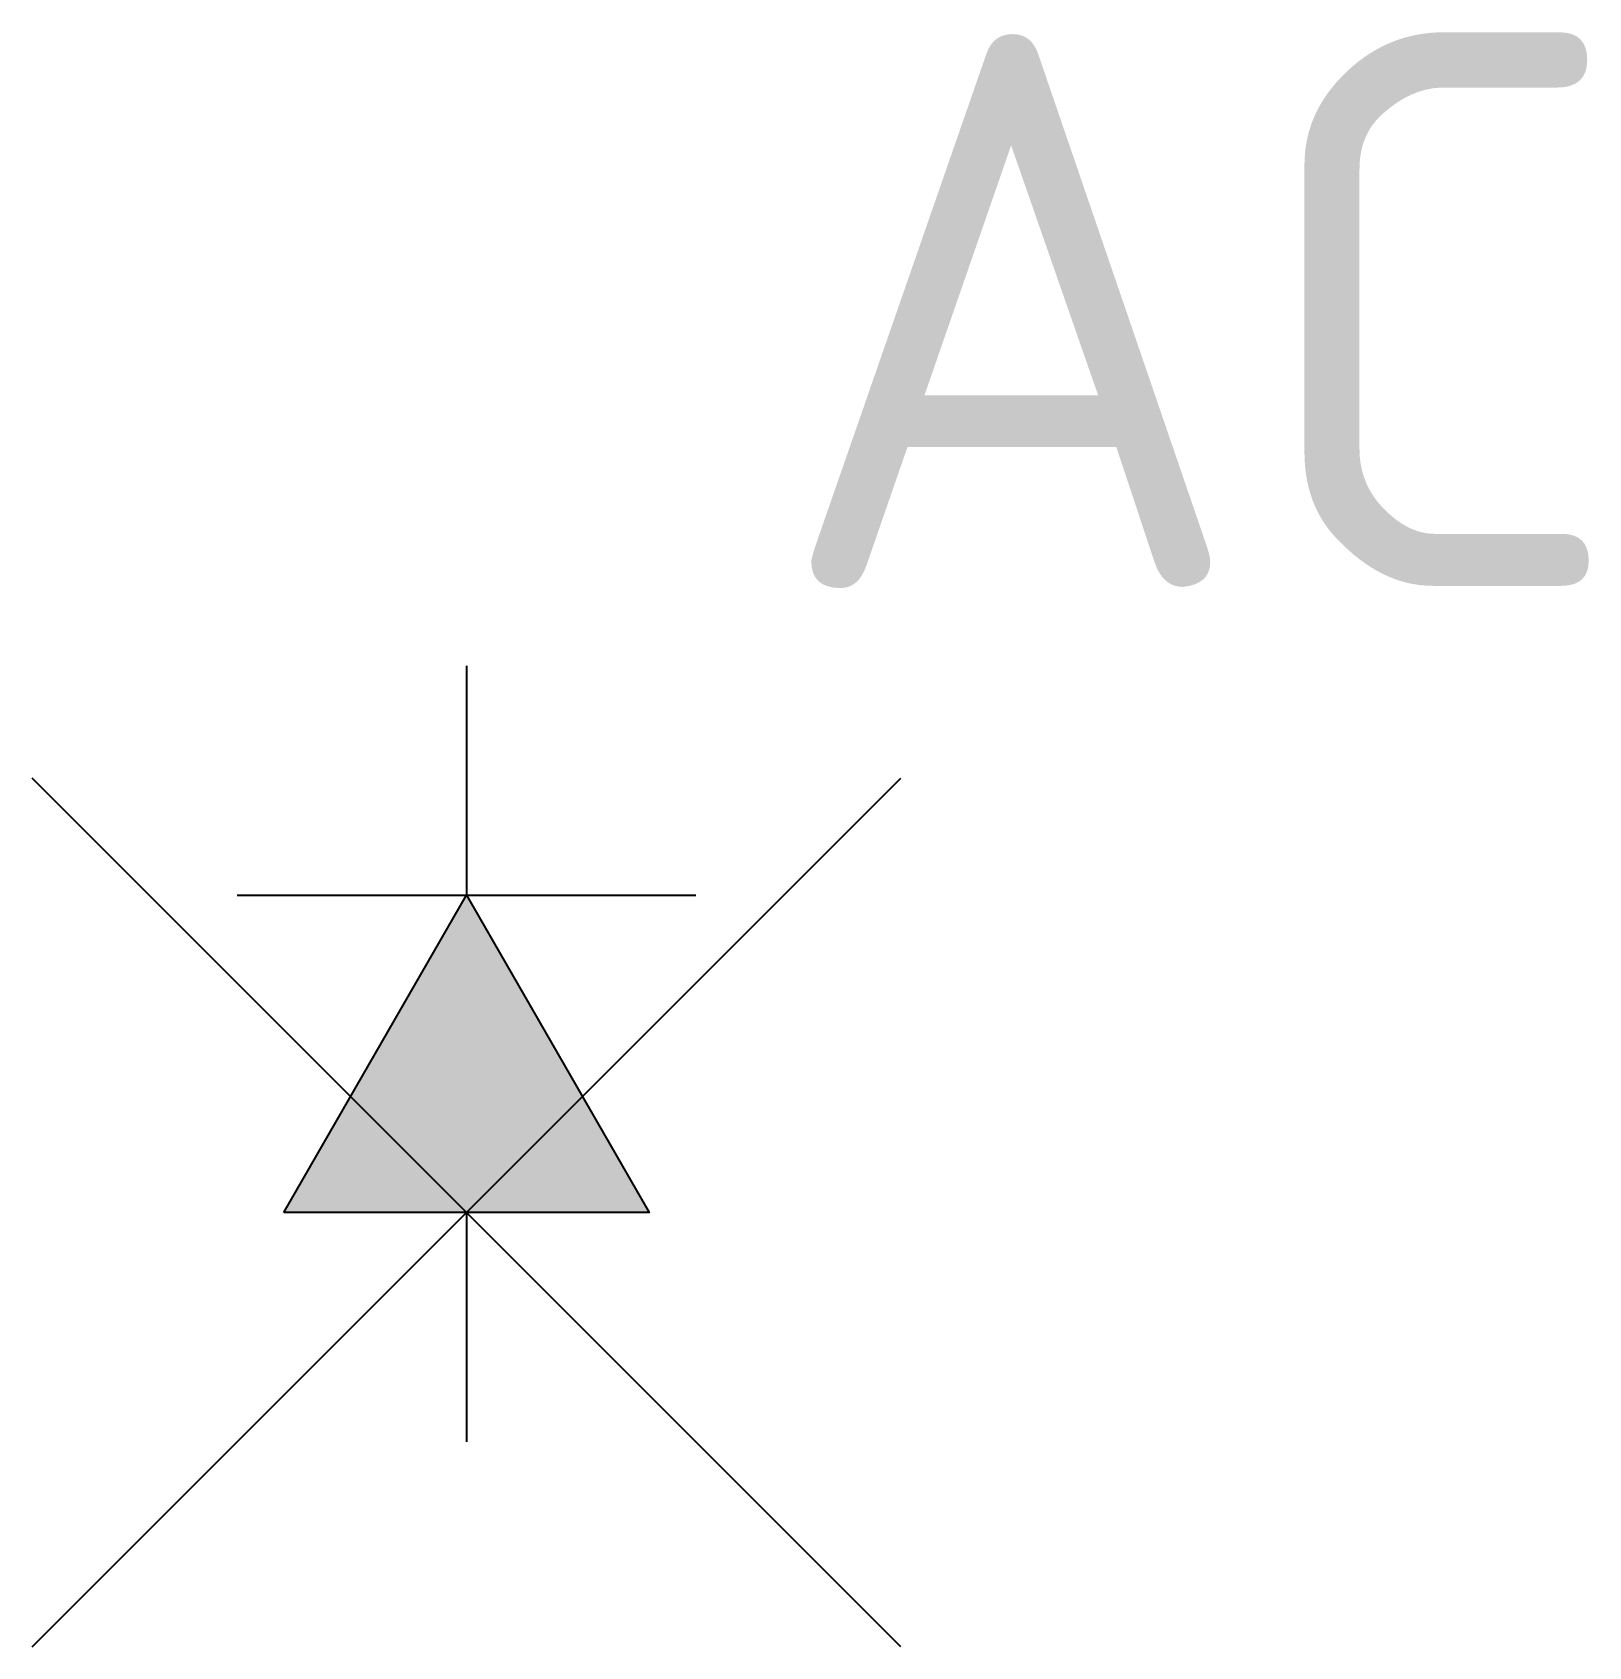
# Model space of a CAD drawing. Extents: x -1.41 to 3.65, y -0.67 to 4.59.
import ezdxf

# ---------------------------------------------------------------- set-up
doc = ezdxf.new("R2010")
doc.units = 0
doc.styles.add('NLCS-ISO', font='NLCS-ISO.ttf')

msp = doc.modelspace()

# ---------------------------------------------------------------- hatches: boundary and pattern name
h = msp.add_hatch(color=256)
h.dxf.hatch_style = 1
h.paths.add_polyline_path([(0.5952, 0.7466), (0, 1.7795), (-0.5952, 0.7466)])

# ---------------------------------------------------------------- linework, layer by layer
at = {"flags": 128}
for points in [[(0, 2.5261), (0, 1.7795)], [(-0.7466, 1.7795), (0, 1.7795)], [(0, 1.7795), (0.7466, 1.7795)], [(0, 0.7466), (0, 0)]]:
    msp.add_lwpolyline(points, dxfattribs=at)
at = {"color": 7}
for points in [[(-1.4142, -0.6676), (1.4142, 2.1608)], [(1.4142, -0.6676), (-1.4142, 2.1608)]]:
    msp.add_lwpolyline(points, dxfattribs=at)
at = {"flags": 128}
msp.add_lwpolyline([(-0.5952, 0.7466), (0, 1.7795), (0.5952, 0.7466)], close=True, dxfattribs=at)

# ---------------------------------------------------------------- texts
at = {"insert": (1, 2.7795), "char_height": 1.8, "attachment_point": 7, "style": 'NLCS-ISO'}
msp.add_mtext_dynamic_manual_height_columns('AC', width=4.228147, gutter_width=12.5, heights=[0], dxfattribs=at)

doc.saveas('drawing.dxf')
